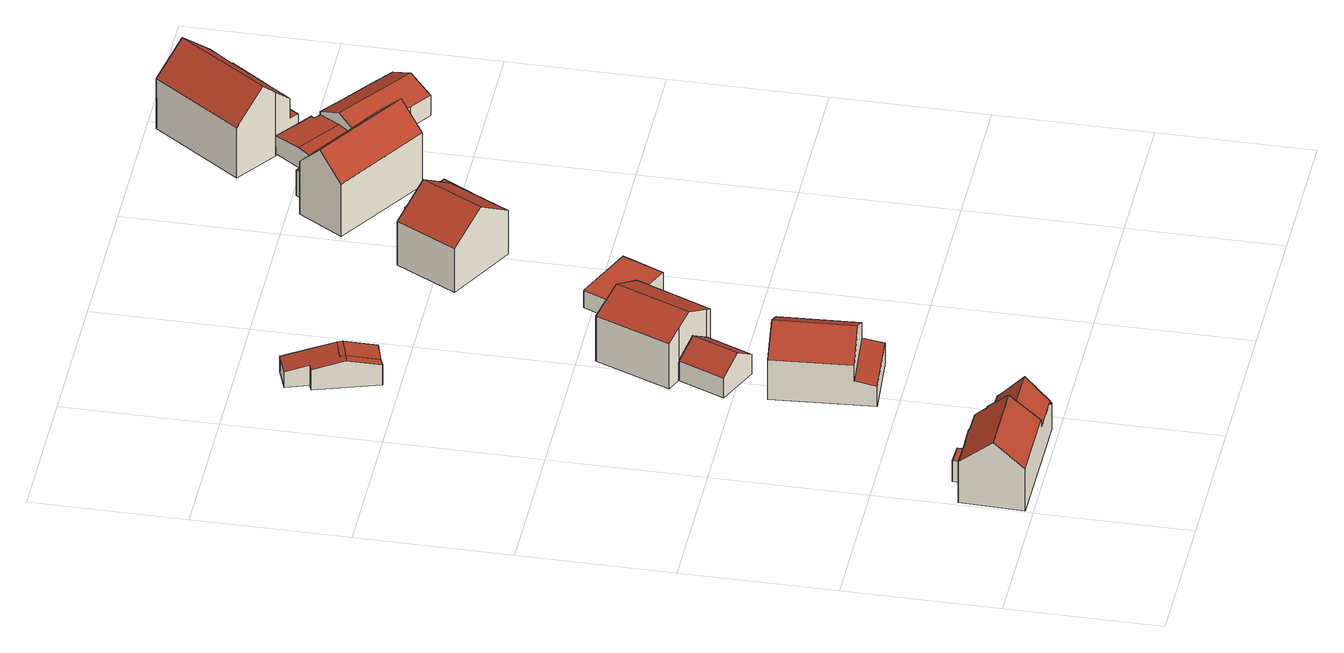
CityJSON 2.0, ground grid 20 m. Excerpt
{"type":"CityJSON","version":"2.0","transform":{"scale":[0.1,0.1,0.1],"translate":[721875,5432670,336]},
"CityObjects":{
"building1":{"type":"Building","attributes":{"Gemeindeschluessel":"09362000","HoeheDach":"346.230","HoeheGrund":"336.730","Methode":"2000","NiedrigsteTraufeDesGebaeudes":"339.830","Geometrietyp2DReferenz":"3000","measuredHeight":9.5,"function":"31001_1000","roofType":"3100"},"address":[{"Country":"Germany","Locality":"Regensburg","ThoroughfareName":"Mattinger Straße 15"}],"geometry":[{"type":"Solid","lod":"2","boundaries":[[[[0,1,2,3,4,5]],[[6,7,8,9]],[[10,11,12,13,14,15]],[[16,14,13,17,18,19]],[[6,20,21,22,23,7]],[[16,24,25,26,15,14]],[[27,28,25,24,29]],[[30,31,2,1]],[[0,5,21,20]],[[32,33,34,35]],[[10,15,26,36]],[[29,24,16,19]],[[9,8,12,11]],[[17,13,12,8,7,23,3,2,31,37]],[[38,35,34,27,29,19,18,39]],[[22,21,5,4]],[[32,36,26,25,28,33]],[[27,34,33,28]],[[4,3,23,22]],[[30,38,39,37,31]],[[38,30,1,0,20,6,9,11,10,36,32,35]],[[17,37,39,18]]]],"semantics":{"surfaces":[{"type":"WallSurface","Flaeche":"5.113","Z_MAX":"6.053","Z_MAX_ASL":"342.783","Z_MIN":"-0.000","Z_MIN_ASL":"336.730"},{"type":"WallSurface","Flaeche":"18.459","Z_MAX":"6.115","Z_MAX_ASL":"342.845","Z_MIN":"-0.000","Z_MIN_ASL":"336.730"},{"type":"WallSurface","Flaeche":"29.181","Z_MAX":"7.384","Z_MAX_ASL":"344.115","Z_MIN":"-0.000","Z_MIN_ASL":"336.730"},{"type":"WallSurface","Flaeche":"11.079","Z_MAX":"9.500","Z_MAX_ASL":"346.230","Z_MIN":"4.679","Z_MIN_ASL":"341.409"},{"type":"WallSurface","Flaeche":"5.345","Z_MAX":"6.093","Z_MAX_ASL":"342.823","Z_MIN":"-0.000","Z_MIN_ASL":"336.730"},{"type":"RoofSurface","Dachneigung":"45.478","Dachorientierung":"2.527","Flaeche":"28.384","Z_MAX":"8.030","Z_MAX_ASL":"344.760","Z_MIN":"4.679","Z_MIN_ASL":"341.409"},{"type":"WallSurface","Flaeche":"15.468","Z_MAX":"8.030","Z_MAX_ASL":"344.760","Z_MIN":"3.970","Z_MIN_ASL":"340.700"},{"type":"WallSurface","Flaeche":"24.345","Z_MAX":"6.053","Z_MAX_ASL":"342.783","Z_MIN":"-0.000","Z_MIN_ASL":"336.730"},{"type":"WallSurface","Flaeche":"8.443","Z_MAX":"3.100","Z_MAX_ASL":"339.830","Z_MIN":"-0.000","Z_MIN_ASL":"336.730"},{"type":"WallSurface","Flaeche":"23.763","Z_MAX":"3.970","Z_MAX_ASL":"340.700","Z_MIN":"-0.000","Z_MIN_ASL":"336.730"},{"type":"WallSurface","Flaeche":"2.698","Z_MAX":"5.259","Z_MAX_ASL":"341.989","Z_MIN":"-0.000","Z_MIN_ASL":"336.730"},{"type":"RoofSurface","Dachneigung":"45.479","Dachorientierung":"182.527","Flaeche":"26.644","Z_MAX":"8.030","Z_MAX_ASL":"344.760","Z_MIN":"4.909","Z_MIN_ASL":"341.639"},{"type":"WallSurface","Flaeche":"10.475","Z_MAX":"7.383","Z_MAX_ASL":"344.114","Z_MIN":"-0.000","Z_MIN_ASL":"336.730"},{"type":"RoofSurface","Dachneigung":"50.731","Dachorientierung":"2.527","Flaeche":"54.784","Z_MAX":"9.500","Z_MAX_ASL":"346.230","Z_MIN":"5.970","Z_MIN_ASL":"342.700"},{"type":"WallSurface","Flaeche":"97.298","Z_MAX":"6.235","Z_MAX_ASL":"342.965","Z_MIN":"-0.000","Z_MIN_ASL":"336.730"},{"type":"RoofSurface","Dachneigung":"90.000","Dachorientierung":"-1.000","Flaeche":"3.948","Z_MAX":"3.100","Z_MAX_ASL":"339.830","Z_MIN":"3.100","Z_MIN_ASL":"339.830"},{"type":"WallSurface","Flaeche":"3.994","Z_MAX":"5.259","Z_MAX_ASL":"341.989","Z_MIN":"-0.000","Z_MIN_ASL":"336.730"},{"type":"RoofSurface","Dachneigung":"90.000","Dachorientierung":"-1.000","Flaeche":"5.909","Z_MAX":"3.970","Z_MAX_ASL":"340.700","Z_MIN":"3.970","Z_MIN_ASL":"340.700"},{"type":"WallSurface","Flaeche":"7.901","Z_MAX":"5.970","Z_MAX_ASL":"342.700","Z_MIN":"3.100","Z_MIN_ASL":"339.830"},{"type":"WallSurface","Flaeche":"64.856","Z_MAX":"9.500","Z_MAX_ASL":"346.230","Z_MIN":"-0.000","Z_MIN_ASL":"336.730"},{"type":"GroundSurface","Flaeche":"132.208","Z_MAX":"-0.000","Z_MAX_ASL":"336.730","Z_MIN":"-0.000","Z_MIN_ASL":"336.730"},{"type":"RoofSurface","Dachneigung":"50.731","Dachorientierung":"182.527","Flaeche":"52.576","Z_MAX":"9.500","Z_MAX_ASL":"346.230","Z_MIN":"6.235","Z_MIN_ASL":"342.965"}],"values":[[0,1,2,3,4,5,6,7,8,9,10,11,12,13,14,15,16,17,18,19,20,21]]}}]},
"building2":{"type":"Building","attributes":{"Gemeindeschluessel":"09362000","HoeheDach":"347.600","HoeheGrund":"339.030","Methode":"2000","NiedrigsteTraufeDesGebaeudes":"342.001","Geometrietyp2DReferenz":"3000","measuredHeight":8.57,"function":"31001_1000","roofType":"3100"},"address":[{"Country":"Germany","Locality":"Regensburg","ThoroughfareName":"Fährenweg 21"}],"geometry":[{"type":"Solid","lod":"2","boundaries":[[[[40,41,42,43]],[[44,42,41,45]],[[40,43,46,47,48]],[[49,45,41,40,48,50]],[[49,51,44,45]],[[47,46,52,53]],[[48,47,53,50]],[[44,51,52,46,43,42]],[[51,49,50,53,52]]]],"semantics":{"surfaces":[{"type":"RoofSurface","Dachneigung":"78.160","Dachorientierung":"178.031","Flaeche":"25.928","Z_MAX":"3.560","Z_MAX_ASL":"342.590","Z_MIN":"2.971","Z_MIN_ASL":"342.001"},{"type":"WallSurface","Flaeche":"26.810","Z_MAX":"2.971","Z_MAX_ASL":"342.001","Z_MIN":"0.000","Z_MIN_ASL":"339.030"},{"type":"WallSurface","Flaeche":"33.199","Z_MAX":"8.570","Z_MAX_ASL":"347.600","Z_MIN":"3.560","Z_MIN_ASL":"342.590"},{"type":"WallSurface","Flaeche":"71.028","Z_MAX":"5.910","Z_MAX_ASL":"344.940","Z_MIN":"0.000","Z_MIN_ASL":"339.030"},{"type":"GroundSurface","Flaeche":"119.675","Z_MAX":"0.000","Z_MAX_ASL":"339.030","Z_MIN":"0.000","Z_MIN_ASL":"339.030"},{"type":"RoofSurface","Dachneigung":"59.464","Dachorientierung":"88.057","Flaeche":"54.708","Z_MAX":"8.570","Z_MAX_ASL":"347.600","Z_MIN":"5.908","Z_MIN_ASL":"344.938"},{"type":"RoofSurface","Dachneigung":"59.463","Dachorientierung":"268.058","Flaeche":"54.775","Z_MAX":"8.570","Z_MAX_ASL":"347.600","Z_MIN":"5.910","Z_MIN_ASL":"344.940"},{"type":"WallSurface","Flaeche":"70.920","Z_MAX":"5.913","Z_MAX_ASL":"344.943","Z_MIN":"0.000","Z_MIN_ASL":"339.030"},{"type":"WallSurface","Flaeche":"65.271","Z_MAX":"8.570","Z_MAX_ASL":"347.600","Z_MIN":"0.000","Z_MIN_ASL":"339.030"}],"values":[[0,1,2,3,4,5,6,7,8]]}}]},
"building3":{"type":"Building","attributes":{"Gemeindeschluessel":"09362000","HoeheDach":"343.654","HoeheGrund":"338.800","Methode":"1000","NiedrigsteTraufeDesGebaeudes":"341.656","Geometrietyp2DReferenz":"3000","measuredHeight":4.85,"function":"31001_2000","roofType":"3100"},"geometry":[{"type":"Solid","lod":"2","boundaries":[[[[54,55,56,57]],[[56,55,58,59]],[[57,56,59,60,61]],[[62,63,58,55,54]],[[61,60,63,62]],[[62,54,57,61]],[[59,58,63,60]]]],"semantics":{"surfaces":[{"type":"WallSurface","Flaeche":"18.721","Z_MAX":"2.861","Z_MAX_ASL":"341.661","Z_MIN":"0.000","Z_MIN_ASL":"338.800"},{"type":"RoofSurface","Dachneigung":"56.502","Dachorientierung":"113.175","Flaeche":"23.624","Z_MAX":"4.854","Z_MAX_ASL":"343.654","Z_MIN":"2.861","Z_MIN_ASL":"341.661"},{"type":"WallSurface","Flaeche":"23.243","Z_MAX":"4.854","Z_MAX_ASL":"343.654","Z_MIN":"0.000","Z_MIN_ASL":"338.800"},{"type":"WallSurface","Flaeche":"23.175","Z_MAX":"4.854","Z_MAX_ASL":"343.654","Z_MIN":"0.000","Z_MIN_ASL":"338.800"},{"type":"WallSurface","Flaeche":"18.721","Z_MAX":"2.874","Z_MAX_ASL":"341.674","Z_MIN":"0.000","Z_MIN_ASL":"338.800"},{"type":"GroundSurface","Flaeche":"39.331","Z_MAX":"0.000","Z_MAX_ASL":"338.800","Z_MIN":"0.000","Z_MIN_ASL":"338.800"},{"type":"RoofSurface","Dachneigung":"56.487","Dachorientierung":"293.163","Flaeche":"23.551","Z_MAX":"4.854","Z_MAX_ASL":"343.654","Z_MIN":"2.856","Z_MIN_ASL":"341.656"}],"values":[[0,1,2,3,4,5,6]]}}]},
"building4":{"type":"Building","attributes":{"Gemeindeschluessel":"09362000","HoeheDach":"342.650","HoeheGrund":"338.594","Methode":"1000","NiedrigsteTraufeDesGebaeudes":"340.858","Geometrietyp2DReferenz":"3000","measuredHeight":4.06,"function":"31001_2000","roofType":"3100"},"geometry":[{"type":"Solid","lod":"2","boundaries":[[[[64,65,66,67]],[[68,69,70,71]],[[72,73,74,75]],[[67,66,76,77]],[[69,76,66,65,78,79,80,70]],[[81,72,75,64,67,77,68,71]],[[80,81,71,70]],[[74,73,79,78]],[[64,75,74,78,65]],[[72,81,80,79,73]],[[69,68,77,76]]]],"semantics":{"surfaces":[{"type":"WallSurface","Flaeche":"2.866","Z_MAX":"3.036","Z_MAX_ASL":"341.631","Z_MIN":"-0.004","Z_MIN_ASL":"338.590"},{"type":"WallSurface","Flaeche":"21.186","Z_MAX":"3.883","Z_MAX_ASL":"342.477","Z_MIN":"-0.004","Z_MIN_ASL":"338.590"},{"type":"WallSurface","Flaeche":"3.576","Z_MAX":"3.037","Z_MAX_ASL":"341.631","Z_MIN":"-0.004","Z_MIN_ASL":"338.590"},{"type":"WallSurface","Flaeche":"8.439","Z_MAX":"3.036","Z_MAX_ASL":"341.630","Z_MIN":"-0.004","Z_MIN_ASL":"338.590"},{"type":"RoofSurface","Dachneigung":"76.763","Dachorientierung":"342.853","Flaeche":"27.292","Z_MAX":"4.056","Z_MAX_ASL":"342.650","Z_MIN":"2.264","Z_MIN_ASL":"340.858"},{"type":"GroundSurface","Flaeche":"31.704","Z_MAX":"-0.004","Z_MAX_ASL":"338.590","Z_MIN":"-0.004","Z_MIN_ASL":"338.590"},{"type":"WallSurface","Flaeche":"11.698","Z_MAX":"3.886","Z_MAX_ASL":"342.481","Z_MIN":"-0.004","Z_MIN_ASL":"338.590"},{"type":"RoofSurface","Dachneigung":"76.818","Dachorientierung":"162.853","Flaeche":"5.276","Z_MAX":"4.056","Z_MAX_ASL":"342.650","Z_MIN":"3.033","Z_MIN_ASL":"341.628"},{"type":"WallSurface","Flaeche":"30.874","Z_MAX":"4.056","Z_MAX_ASL":"342.650","Z_MIN":"-0.004","Z_MIN_ASL":"338.590"},{"type":"WallSurface","Flaeche":"18.307","Z_MAX":"4.056","Z_MAX_ASL":"342.650","Z_MIN":"-0.004","Z_MIN_ASL":"338.590"},{"type":"WallSurface","Flaeche":"7.492","Z_MAX":"2.292","Z_MAX_ASL":"340.886","Z_MIN":"-0.004","Z_MIN_ASL":"338.590"}],"values":[[0,1,2,3,4,5,6,7,8,9,10]]}}]},
"building5":{"type":"Building","attributes":{"Gemeindeschluessel":"09362000","HoeheDach":"347.570","HoeheGrund":"338.780","Methode":"1000","NiedrigsteTraufeDesGebaeudes":"345.467","Geometrietyp2DReferenz":"3000","measuredHeight":8.79,"function":"31001_1000","roofType":"3100"},"address":[{"Country":"Germany","Locality":"Regensburg","ThoroughfareName":"Fährenweg 19"}],"geometry":[{"type":"Solid","lod":"2","boundaries":[[[[62,82,83,84]],[[82,85,86,87,83]],[[88,89,90,91]],[[92,90,89,86,85]],[[93,87,86,89,88]],[[91,90,92,54]],[[84,83,87,93]],[[93,88,91,54,62,84]],[[54,92,85,82,62]]]],"semantics":{"surfaces":[{"type":"WallSurface","Flaeche":"15.699","Z_MAX":"7.722","Z_MAX_ASL":"346.502","Z_MIN":"0.000","Z_MIN_ASL":"338.780"},{"type":"RoofSurface","Dachneigung":"64.696","Dachorientierung":"295.357","Flaeche":"52.017","Z_MAX":"8.790","Z_MAX_ASL":"347.570","Z_MIN":"6.692","Z_MIN_ASL":"345.472"},{"type":"WallSurface","Flaeche":"70.847","Z_MAX":"6.702","Z_MAX_ASL":"345.482","Z_MIN":"0.000","Z_MIN_ASL":"338.780"},{"type":"RoofSurface","Dachneigung":"64.695","Dachorientierung":"115.356","Flaeche":"51.907","Z_MAX":"8.790","Z_MAX_ASL":"347.570","Z_MIN":"6.687","Z_MIN_ASL":"345.467"},{"type":"WallSurface","Flaeche":"68.789","Z_MAX":"8.790","Z_MAX_ASL":"347.570","Z_MIN":"0.000","Z_MIN_ASL":"338.780"},{"type":"WallSurface","Flaeche":"4.634","Z_MAX":"7.021","Z_MAX_ASL":"345.801","Z_MIN":"0.000","Z_MIN_ASL":"338.780"},{"type":"WallSurface","Flaeche":"70.940","Z_MAX":"6.692","Z_MAX_ASL":"345.472","Z_MIN":"0.000","Z_MIN_ASL":"338.780"},{"type":"GroundSurface","Flaeche":"93.952","Z_MAX":"0.000","Z_MAX_ASL":"338.780","Z_MIN":"0.000","Z_MIN_ASL":"338.780"},{"type":"WallSurface","Flaeche":"48.248","Z_MAX":"8.790","Z_MAX_ASL":"347.570","Z_MIN":"0.000","Z_MIN_ASL":"338.780"}],"values":[[0,1,2,3,4,5,6,7,8]]}}]},
"building6":{"type":"Building","attributes":{"Gemeindeschluessel":"09362000","HoeheDach":"342.650","HoeheGrund":"338.594","Methode":"2000","NiedrigsteTraufeDesGebaeudes":"341.621","Geometrietyp2DReferenz":"3000","measuredHeight":4.06,"function":"31001_2463","roofType":"3100"},"geometry":[{"type":"Solid","lod":"2","boundaries":[[[[79,94,70,80]],[[71,70,94,95,96]],[[96,95,73,72]],[[71,96,72,81]],[[73,95,94,79]],[[72,73,79,80,81]],[[81,80,70,71]]]],"semantics":{"surfaces":[{"type":"RoofSurface","Dachneigung":"76.089","Dachorientierung":"342.589","Flaeche":"2.221","Z_MAX":"4.056","Z_MAX_ASL":"342.650","Z_MIN":"3.878","Z_MIN_ASL":"342.472"},{"type":"WallSurface","Flaeche":"18.264","Z_MAX":"4.056","Z_MAX_ASL":"342.650","Z_MIN":"-0.004","Z_MIN_ASL":"338.590"},{"type":"WallSurface","Flaeche":"9.062","Z_MAX":"3.029","Z_MAX_ASL":"341.623","Z_MIN":"-0.004","Z_MIN_ASL":"338.590"},{"type":"GroundSurface","Flaeche":"15.192","Z_MAX":"-0.004","Z_MAX_ASL":"338.590","Z_MIN":"-0.004","Z_MIN_ASL":"338.590"},{"type":"RoofSurface","Dachneigung":"76.706","Dachorientierung":"162.589","Flaeche":"13.395","Z_MAX":"4.056","Z_MAX_ASL":"342.650","Z_MIN":"3.027","Z_MIN_ASL":"341.621"},{"type":"WallSurface","Flaeche":"18.282","Z_MAX":"4.056","Z_MAX_ASL":"342.650","Z_MIN":"-0.004","Z_MIN_ASL":"338.590"},{"type":"WallSurface","Flaeche":"11.677","Z_MAX":"3.878","Z_MAX_ASL":"342.472","Z_MIN":"-0.004","Z_MIN_ASL":"338.590"}],"values":[[0,1,2,3,4,5,6]]}}]},
"building7":{"type":"Building","attributes":{"Gemeindeschluessel":"09362000","HoeheDach":"341.781","HoeheGrund":"339.210","Methode":"1000","NiedrigsteTraufeDesGebaeudes":"341.781","Geometrietyp2DReferenz":"3000","measuredHeight":2.57,"function":"31001_2000","roofType":"1000"},"geometry":[{"type":"Solid","lod":"2","boundaries":[[[[97,98,99,100]],[[101,102,97,100]],[[99,98,103,104]],[[100,99,104,101]],[[102,103,98,97]],[[101,104,103,102]]]],"semantics":{"surfaces":[{"type":"WallSurface","Flaeche":"15.173","Z_MAX":"2.571","Z_MAX_ASL":"341.781","Z_MIN":"0.000","Z_MIN_ASL":"339.210"},{"type":"GroundSurface","Flaeche":"50.572","Z_MAX":"0.000","Z_MAX_ASL":"339.210","Z_MIN":"0.000","Z_MIN_ASL":"339.210"},{"type":"RoofSurface","Dachneigung":"90.000","Dachorientierung":"-1.000","Flaeche":"50.572","Z_MAX":"2.571","Z_MAX_ASL":"341.781","Z_MIN":"2.571","Z_MIN_ASL":"341.781"},{"type":"WallSurface","Flaeche":"21.931","Z_MAX":"2.571","Z_MAX_ASL":"341.781","Z_MIN":"0.000","Z_MIN_ASL":"339.210"},{"type":"WallSurface","Flaeche":"21.918","Z_MAX":"2.571","Z_MAX_ASL":"341.781","Z_MIN":"0.000","Z_MIN_ASL":"339.210"},{"type":"WallSurface","Flaeche":"15.322","Z_MAX":"2.571","Z_MAX_ASL":"341.781","Z_MIN":"0.000","Z_MIN_ASL":"339.210"}],"values":[[0,1,2,3,4,5]]}}]},
"building8":{"type":"Building","attributes":{"Gemeindeschluessel":"09362000","HoeheDach":"349.363","HoeheGrund":"339.480","Methode":"1000","NiedrigsteTraufeDesGebaeudes":"345.991","Geometrietyp2DReferenz":"3000","measuredHeight":9.88,"function":"31001_1000","roofType":"3100"},"address":[{"Country":"Germany","Locality":"Regensburg","ThoroughfareName":"Fährenweg 17"}],"geometry":[{"type":"Solid","lod":"2","boundaries":[[[[105,106,107,108,109]],[[110,111,112,113,114]],[[107,106,115,116,117]],[[117,116,111,110]],[[114,113,105,109]],[[115,112,111,116]],[[105,113,112,115,106]],[[110,114,109,108,107,117]]]],"semantics":{"surfaces":[{"type":"WallSurface","Flaeche":"58.500","Z_MAX":"6.515","Z_MAX_ASL":"345.995","Z_MIN":"-0.000","Z_MIN_ASL":"339.480"},{"type":"WallSurface","Flaeche":"55.642","Z_MAX":"9.883","Z_MAX_ASL":"349.363","Z_MIN":"-0.000","Z_MIN_ASL":"339.480"},{"type":"WallSurface","Flaeche":"84.100","Z_MAX":"9.883","Z_MAX_ASL":"349.363","Z_MIN":"-0.000","Z_MIN_ASL":"339.480"},{"type":"WallSurface","Flaeche":"58.456","Z_MAX":"6.516","Z_MAX_ASL":"345.996","Z_MIN":"-0.000","Z_MIN_ASL":"339.480"},{"type":"WallSurface","Flaeche":"28.515","Z_MAX":"8.938","Z_MAX_ASL":"348.418","Z_MIN":"-0.000","Z_MIN_ASL":"339.480"},{"type":"RoofSurface","Dachneigung":"56.714","Dachorientierung":"300.964","Flaeche":"55.089","Z_MAX":"9.883","Z_MAX_ASL":"349.363","Z_MIN":"6.511","Z_MIN_ASL":"345.991"},{"type":"RoofSurface","Dachneigung":"56.714","Dachorientierung":"120.964","Flaeche":"55.077","Z_MAX":"9.883","Z_MAX_ASL":"349.363","Z_MIN":"6.515","Z_MIN_ASL":"345.995"},{"type":"GroundSurface","Flaeche":"92.092","Z_MAX":"-0.000","Z_MAX_ASL":"339.480","Z_MIN":"-0.000","Z_MIN_ASL":"339.480"}],"values":[[0,1,2,3,4,5,6,7]]}}]},
"building9":{"type":"Building","attributes":{"Gemeindeschluessel":"09362000","HoeheDach":"342.510","HoeheGrund":"339.750","Methode":"1000","NiedrigsteTraufeDesGebaeudes":"342.510","Geometrietyp2DReferenz":"3000","measuredHeight":2.76,"function":"31001_2000","roofType":"1000"},"geometry":[{"type":"Solid","lod":"2","boundaries":[[[[118,119,120,121]],[[122,123,124,125]],[[125,126,127,118,121,122]],[[123,120,119,128,129,124]],[[125,124,129,126]],[[126,129,128,127]],[[127,128,119,118]],[[121,120,123,122]]]],"semantics":{"surfaces":[{"type":"WallSurface","Flaeche":"10.499","Z_MAX":"2.760","Z_MAX_ASL":"342.510","Z_MIN":"0.000","Z_MIN_ASL":"339.750"},{"type":"WallSurface","Flaeche":"10.185","Z_MAX":"2.760","Z_MAX_ASL":"342.510","Z_MIN":"0.000","Z_MIN_ASL":"339.750"},{"type":"GroundSurface","Flaeche":"31.417","Z_MAX":"0.000","Z_MAX_ASL":"339.750","Z_MIN":"0.000","Z_MIN_ASL":"339.750"},{"type":"RoofSurface","Dachneigung":"90.000","Dachorientierung":"-1.000","Flaeche":"31.417","Z_MAX":"2.760","Z_MAX_ASL":"342.510","Z_MIN":"2.760","Z_MIN_ASL":"342.510"},{"type":"WallSurface","Flaeche":"11.424","Z_MAX":"2.760","Z_MAX_ASL":"342.510","Z_MIN":"0.000","Z_MIN_ASL":"339.750"},{"type":"WallSurface","Flaeche":"20.700","Z_MAX":"2.760","Z_MAX_ASL":"342.510","Z_MIN":"0.000","Z_MIN_ASL":"339.750"},{"type":"WallSurface","Flaeche":"11.722","Z_MAX":"2.760","Z_MAX_ASL":"342.510","Z_MIN":"0.000","Z_MIN_ASL":"339.750"},{"type":"WallSurface","Flaeche":"0.321","Z_MAX":"2.760","Z_MAX_ASL":"342.510","Z_MIN":"0.000","Z_MIN_ASL":"339.750"}],"values":[[0,1,2,3,4,5,6,7]]}}]},
"building10":{"type":"Building","attributes":{"Gemeindeschluessel":"09362000","HoeheDach":"350.812","HoeheGrund":"339.600","Methode":"1000","NiedrigsteTraufeDesGebaeudes":"343.381","Geometrietyp2DReferenz":"3000","measuredHeight":11.21,"function":"31001_1000","roofType":"3100","storeysAboveGround":3},"address":[{"Country":"Germany","Locality":"Regensburg","ThoroughfareName":"Fährenweg 15"}],"geometry":[{"type":"Solid","lod":"2","boundaries":[[[[130,131,132,133]],[[134,135,136,137,138,139,140,141,142]],[[134,142,143,131,130]],[[139,144,145,140]],[[146,147,137,136]],[[148,149,147,146,132,131,143]],[[141,140,145,150,148]],[[130,133,135,134]],[[138,151,144,139]],[[148,143,142,141]],[[152,149,148,150]],[[150,145,144,151,152]],[[138,137,147,149,152,151]],[[136,135,133,132,146]]]],"semantics":{"surfaces":[{"type":"RoofSurface","Dachneigung":"45.492","Dachorientierung":"212.118","Flaeche":"69.435","Z_MAX":"11.212","Z_MAX_ASL":"350.812","Z_MIN":"7.825","Z_MIN_ASL":"347.425"},{"type":"GroundSurface","Flaeche":"116.219","Z_MAX":"0.000","Z_MAX_ASL":"339.600","Z_MIN":"0.000","Z_MIN_ASL":"339.600"},{"type":"WallSurface","Flaeche":"65.387","Z_MAX":"11.212","Z_MAX_ASL":"350.812","Z_MIN":"0.000","Z_MIN_ASL":"339.600"},{"type":"WallSurface","Flaeche":"8.836","Z_MAX":"3.781","Z_MAX_ASL":"343.381","Z_MIN":"0.000","Z_MIN_ASL":"339.600"},{"type":"WallSurface","Flaeche":"20.112","Z_MAX":"7.843","Z_MAX_ASL":"347.443","Z_MIN":"0.000","Z_MIN_ASL":"339.600"},{"type":"RoofSurface","Dachneigung":"45.493","Dachorientierung":"32.117","Flaeche":"69.775","Z_MAX":"11.212","Z_MAX_ASL":"350.812","Z_MIN":"7.775","Z_MIN_ASL":"347.375"},{"type":"WallSurface","Flaeche":"9.954","Z_MAX":"7.841","Z_MAX_ASL":"347.441","Z_MIN":"0.000","Z_MIN_ASL":"339.600"},{"type":"WallSurface","Flaeche":"112.373","Z_MAX":"7.825","Z_MAX_ASL":"347.425","Z_MIN":"0.000","Z_MIN_ASL":"339.600"},{"type":"WallSurface","Flaeche":"15.082","Z_MAX":"3.781","Z_MAX_ASL":"343.381","Z_MIN":"0.000","Z_MIN_ASL":"339.600"},{"type":"WallSurface","Flaeche":"43.232","Z_MAX":"7.852","Z_MAX_ASL":"347.452","Z_MIN":"0.000","Z_MIN_ASL":"339.600"},{"type":"WallSurface","Flaeche":"25.263","Z_MAX":"7.775","Z_MAX_ASL":"347.375","Z_MIN":"3.781","Z_MIN_ASL":"343.381"},{"type":"RoofSurface","Dachneigung":"90.000","Dachorientierung":"-1.000","Flaeche":"16.939","Z_MAX":"3.781","Z_MAX_ASL":"343.381","Z_MIN":"3.781","Z_MIN_ASL":"343.381"},{"type":"WallSurface","Flaeche":"11.309","Z_MAX":"7.843","Z_MAX_ASL":"347.443","Z_MIN":"0.000","Z_MIN_ASL":"339.600"},{"type":"WallSurface","Flaeche":"65.555","Z_MAX":"11.212","Z_MAX_ASL":"350.812","Z_MIN":"0.000","Z_MIN_ASL":"339.600"}],"values":[[0,1,2,3,4,5,6,7,8,9,10,11,12,13]]}}]},
"building11":{"type":"Building","attributes":{"Gemeindeschluessel":"09362000","HoeheDach":"344.360","HoeheGrund":"339.770","Methode":"2000","NiedrigsteTraufeDesGebaeudes":"342.371","Geometrietyp2DReferenz":"3000","measuredHeight":4.59,"function":"31001_2000","roofType":"3100","storeysAboveGround":1},"geometry":[{"type":"Solid","lod":"2","boundaries":[[[[153,154,155,156]],[[157,158,159,160,161]],[[157,162,163,164,165,153,156,166,167,168,169,170,171,172,158]],[[166,156,155,173,174]],[[171,175,176,172]],[[172,176,159,158]],[[157,161,177,162]],[[165,178,154,153]],[[167,179,180,168]],[[177,161,160,181,182]],[[168,180,183,169]],[[177,182,184,164,163,162]],[[182,181,185,186,187,184]],[[171,170,188,186,185,175]],[[187,186,188,183,180,179,174,173]],[[160,159,176,175,185,181]],[[169,183,188,170]],[[166,174,179,167]],[[164,184,178,165]],[[154,178,184,187,173,155]]]],"semantics":{"surfaces":[{"type":"WallSurface","Flaeche":"6.087","Z_MAX":"2.605","Z_MAX_ASL":"342.375","Z_MIN":"0.000","Z_MIN_ASL":"339.770"},{"type":"WallSurface","Flaeche":"25.626","Z_MAX":"4.590","Z_MAX_ASL":"344.360","Z_MIN":"0.000","Z_MIN_ASL":"339.770"},{"type":"GroundSurface","Flaeche":"133.678","Z_MAX":"0.000","Z_MAX_ASL":"339.770","Z_MIN":"0.000","Z_MIN_ASL":"339.770"},{"type":"WallSurface","Flaeche":"21.284","Z_MAX":"2.900","Z_MAX_ASL":"342.670","Z_MIN":"0.000","Z_MIN_ASL":"339.770"},{"type":"WallSurface","Flaeche":"15.821","Z_MAX":"3.124","Z_MAX_ASL":"342.894","Z_MIN":"0.000","Z_MIN_ASL":"339.770"},{"type":"WallSurface","Flaeche":"10.624","Z_MAX":"3.136","Z_MAX_ASL":"342.906","Z_MIN":"0.000","Z_MIN_ASL":"339.770"},{"type":"WallSurface","Flaeche":"10.319","Z_MAX":"3.033","Z_MAX_ASL":"342.803","Z_MIN":"0.000","Z_MIN_ASL":"339.770"},{"type":"WallSurface","Flaeche":"11.950","Z_MAX":"2.605","Z_MAX_ASL":"342.375","Z_MIN":"0.000","Z_MIN_ASL":"339.770"},{"type":"WallSurface","Flaeche":"5.720","Z_MAX":"2.604","Z_MAX_ASL":"342.374","Z_MIN":"0.000","Z_MIN_ASL":"339.770"},{"type":"RoofSurface","Dachneigung":"65.735","Dachorientierung":"215.688","Flaeche":"45.586","Z_MAX":"4.590","Z_MAX_ASL":"344.360","Z_MIN":"3.023","Z_MIN_ASL":"342.793"},{"type":"WallSurface","Flaeche":"1.382","Z_MAX":"2.644","Z_MAX_ASL":"342.414","Z_MIN":"0.000","Z_MIN_ASL":"339.770"},{"type":"WallSurface","Flaeche":"25.943","Z_MAX":"3.026","Z_MAX_ASL":"342.796","Z_MIN":"0.000","Z_MIN_ASL":"339.770"},{"type":"WallSurface","Flaeche":"7.161","Z_MAX":"4.590","Z_MAX_ASL":"344.360","Z_MIN":"2.633","Z_MIN_ASL":"342.403"},{"type":"WallSurface","Flaeche":"11.578","Z_MAX":"3.104","Z_MAX_ASL":"342.874","Z_MIN":"0.000","Z_MIN_ASL":"339.770"},{"type":"RoofSurface","Dachneigung":"85.606","Dachorientierung":"35.732","Flaeche":"26.446","Z_MAX":"2.900","Z_MAX_ASL":"342.670","Z_MIN":"2.601","Z_MIN_ASL":"342.371"},{"type":"RoofSurface","Dachneigung":"65.728","Dachorientierung":"35.688","Flaeche":"42.895","Z_MAX":"4.590","Z_MAX_ASL":"344.360","Z_MIN":"3.097","Z_MIN_ASL":"342.867"},{"type":"WallSurface","Flaeche":"1.806","Z_MAX":"2.645","Z_MAX_ASL":"342.415","Z_MIN":"0.000","Z_MIN_ASL":"339.770"},{"type":"WallSurface","Flaeche":"9.750","Z_MAX":"2.601","Z_MAX_ASL":"342.371","Z_MIN":"0.000","Z_MIN_ASL":"339.770"},{"type":"WallSurface","Flaeche":"1.008","Z_MAX":"2.633","Z_MAX_ASL":"342.403","Z_MIN":"0.000","Z_MIN_ASL":"339.770"},{"type":"RoofSurface","Dachneigung":"85.608","Dachorientierung":"215.663","Flaeche":"26.730","Z_MAX":"2.900","Z_MAX_ASL":"342.670","Z_MIN":"2.604","Z_MIN_ASL":"342.374"}],"values":[[0,1,2,3,4,5,6,7,8,9,10,11,12,13,14,15,16,17,18,19]]}}]},
"building12":{"type":"Building","attributes":{"Gemeindeschluessel":"09362000","HoeheDach":"350.780","HoeheGrund":"339.401","Methode":"2000","NiedrigsteTraufeDesGebaeudes":"343.760","Geometrietyp2DReferenz":"3000","measuredHeight":11.38,"function":"31001_1000","roofType":"3100"},"address":[{"Country":"Germany","Locality":"Regensburg","ThoroughfareName":"Fährenweg 13"}],"geometry":[{"type":"Solid","lod":"2","boundaries":[[[[189,190,191,192]],[[193,194,189,192]],[[195,196,197,198]],[[195,199,193,192,191,196]],[[200,198,197,201,202,203]],[[204,205,206,207,190,189,194]],[[208,207,206,209]],[[210,209,206,205]],[[211,212,213,214,215,216]],[[204,194,193,199]],[[202,201,215,214]],[[210,211,216,208,209]],[[213,203,202,214]],[[216,215,201,197,196,191,190,207,208]],[[200,203,213,212]],[[195,198,200,212,211,210,205,204,199]]]],"semantics":{"surfaces":[{"type":"WallSurface","Flaeche":"12.264","Z_MAX":"7.409","Z_MAX_ASL":"346.810","Z_MIN":"4.449","Z_MIN_ASL":"343.850"},{"type":"RoofSurface","Dachneigung":"90.000","Dachorientierung":"-1.000","Flaeche":"9.321","Z_MAX":"4.449","Z_MAX_ASL":"343.850","Z_MIN":"4.449","Z_MIN_ASL":"343.850"},{"type":"WallSurface","Flaeche":"47.458","Z_MAX":"7.470","Z_MAX_ASL":"346.871","Z_MIN":"0.000","Z_MIN_ASL":"339.401"},{"type":"WallSurface","Flaeche":"10.495","Z_MAX":"7.469","Z_MAX_ASL":"346.870","Z_MIN":"0.000","Z_MIN_ASL":"339.401"},{"type":"WallSurface","Flaeche":"6.359","Z_MAX":"7.470","Z_MAX_ASL":"346.871","Z_MIN":"0.000","Z_MIN_ASL":"339.401"},{"type":"WallSurface","Flaeche":"93.789","Z_MAX":"11.379","Z_MAX_ASL":"350.780","Z_MIN":"0.000","Z_MIN_ASL":"339.401"},{"type":"RoofSurface","Dachneigung":"48.496","Dachorientierung":"305.824","Flaeche":"83.417","Z_MAX":"11.379","Z_MAX_ASL":"350.780","Z_MIN":"7.441","Z_MIN_ASL":"346.842"},{"type":"WallSurface","Flaeche":"104.956","Z_MAX":"7.469","Z_MAX_ASL":"346.870","Z_MIN":"0.000","Z_MIN_ASL":"339.401"},{"type":"WallSurface","Flaeche":"26.214","Z_MAX":"9.533","Z_MAX_ASL":"348.934","Z_MIN":"0.000","Z_MIN_ASL":"339.401"},{"type":"WallSurface","Flaeche":"18.440","Z_MAX":"4.449","Z_MAX_ASL":"343.850","Z_MIN":"0.000","Z_MIN_ASL":"339.401"},{"type":"WallSurface","Flaeche":"10.998","Z_MAX":"7.409","Z_MAX_ASL":"346.810","Z_MIN":"4.359","Z_MIN_ASL":"343.760"},{"type":"WallSurface","Flaeche":"63.695","Z_MAX":"11.379","Z_MAX_ASL":"350.780","Z_MIN":"0.000","Z_MIN_ASL":"339.401"},{"type":"RoofSurface","Dachneigung":"90.000","Dachorientierung":"-1.000","Flaeche":"4.849","Z_MAX":"4.359","Z_MAX_ASL":"343.760","Z_MIN":"4.359","Z_MIN_ASL":"343.760"},{"type":"RoofSurface","Dachneigung":"48.502","Dachorientierung":"125.818","Flaeche":"83.906","Z_MAX":"11.379","Z_MAX_ASL":"350.780","Z_MIN":"7.409","Z_MIN_ASL":"346.810"},{"type":"WallSurface","Flaeche":"15.715","Z_MAX":"4.359","Z_MAX_ASL":"343.760","Z_MIN":"0.000","Z_MIN_ASL":"339.401"},{"type":"GroundSurface","Flaeche":"139.490","Z_MAX":"0.000","Z_MAX_ASL":"339.401","Z_MIN":"0.000","Z_MIN_ASL":"339.401"}],"values":[[0,1,2,3,4,5,6,7,8,9,10,11,12,13,14,15]]}}]}
},
"vertices":[
[48,108,7],[48,92,7],[48,92,68],[48,93,67],[48,93,38],[48,108,38],[75,92,7],[75,92,68],[105,91,68],[105,91,7],[166,75,7],[105,76,7],[105,76,81],[107,76,81],[107,76,54],[166,75,55],[107,42,88],[107,50,102],[107,10,70],[107,10,56],[75,107,7],[75,107,38],[75,93,38],[75,93,67],[167,41,88],[167,69,60],[166,69,60],[166,10,47],[167,69,47],[166,10,56],[7,93,7],[7,93,67],[176,69,7],[176,69,47],[176,10,47],[176,10,7],[166,69,7],[6,50,102],[4,10,7],[4,10,70],
[150,248,66],[152,220,60],[242,227,60],[239,255,66],[242,227,30],[152,220,30],[239,255,89],[194,252,116],[150,248,89],[142,353,30],[142,353,89],[232,359,30],[232,359,89],[187,356,116],
[219,442,28],[219,442,57],[193,382,57],[193,382,28],[191,454,77],[166,394,77],[138,406,57],[138,406,28],[164,466,28],[164,466,57],
[65,900,26],[65,900,56],[74,903,56],[74,903,26],[96,944,26],[96,944,49],[116,878,65],[116,878,26],[102,821,26],[102,821,56],[91,817,56],[91,817,26],[65,933,49],[65,933,26],[78,859,66],[89,862,66],[87,869,65],[87,869,26],
[164,466,105],[144,474,95],[144,474,28],[185,457,116],[226,554,116],[185,572,95],[267,537,28],[267,537,95],[225,439,95],[225,439,28],[219,442,98],[185,572,28],
[118,871,66],[131,830,56],[131,830,26],
[363,572,32],[363,572,58],[339,518,58],[339,518,32],[261,552,32],[285,606,32],[285,606,58],[261,552,58],
[416,794,100],[373,715,100],[373,715,35],[416,793,35],[416,794,35],[326,843,35],[326,843,100],[371,819,134],[384,812,124],[384,812,35],[328,740,134],[283,764,100],[283,764,35],
[449,775,38],[449,775,65],[416,793,65],[416,793,38],[416,794,38],[416,794,65],[384,812,65],[384,812,38],[404,848,38],[470,812,38],[470,812,65],[404,848,65],
[492,843,114],[510,872,148],[389,949,148],[370,920,114],[492,843,36],[370,920,36],[407,978,36],[429,964,36],[444,989,36],[477,966,36],[496,952,36],[482,931,36],[529,901,36],[529,901,115],[477,966,74],[496,952,74],[407,978,114],[429,964,114],[482,931,114],[429,965,114],[482,931,74],[444,989,74],[429,965,74],
[496,952,38],[496,952,64],[477,966,64],[477,966,38],[633,859,38],[671,913,38],[671,913,69],[653,887,84],[633,859,68],[605,878,38],[564,908,38],[535,929,38],[533,925,38],[522,1029,38],[552,1007,38],[570,994,38],[567,990,38],[572,986,38],[603,963,38],[644,933,38],[499,997,67],[522,1029,64],[603,963,69],[644,933,69],[605,878,68],[533,925,64],[552,1007,64],[570,994,64],[555,957,84],[535,929,68],[567,990,64],[535,929,64],[575,984,69],[575,984,64],[555,957,67],[572,986,64],
[624,1129,79],[624,1129,108],[599,1096,108],[599,1096,79],[618,1083,79],[642,1116,79],[599,1096,34],[599,1096,109],[562,1045,109],[562,1045,34],[618,1083,34],[573,1036,34],[562,1044,108],[562,1044,78],[573,1036,78],[642,1116,34],[551,1181,34],[551,1181,109],[587,1156,148],[505,1041,148],[469,1067,108],[469,1067,34],[522,1029,34],[552,1007,34],[552,1007,78],[541,1015,78],[541,1015,108],[522,1029,129]
]}
